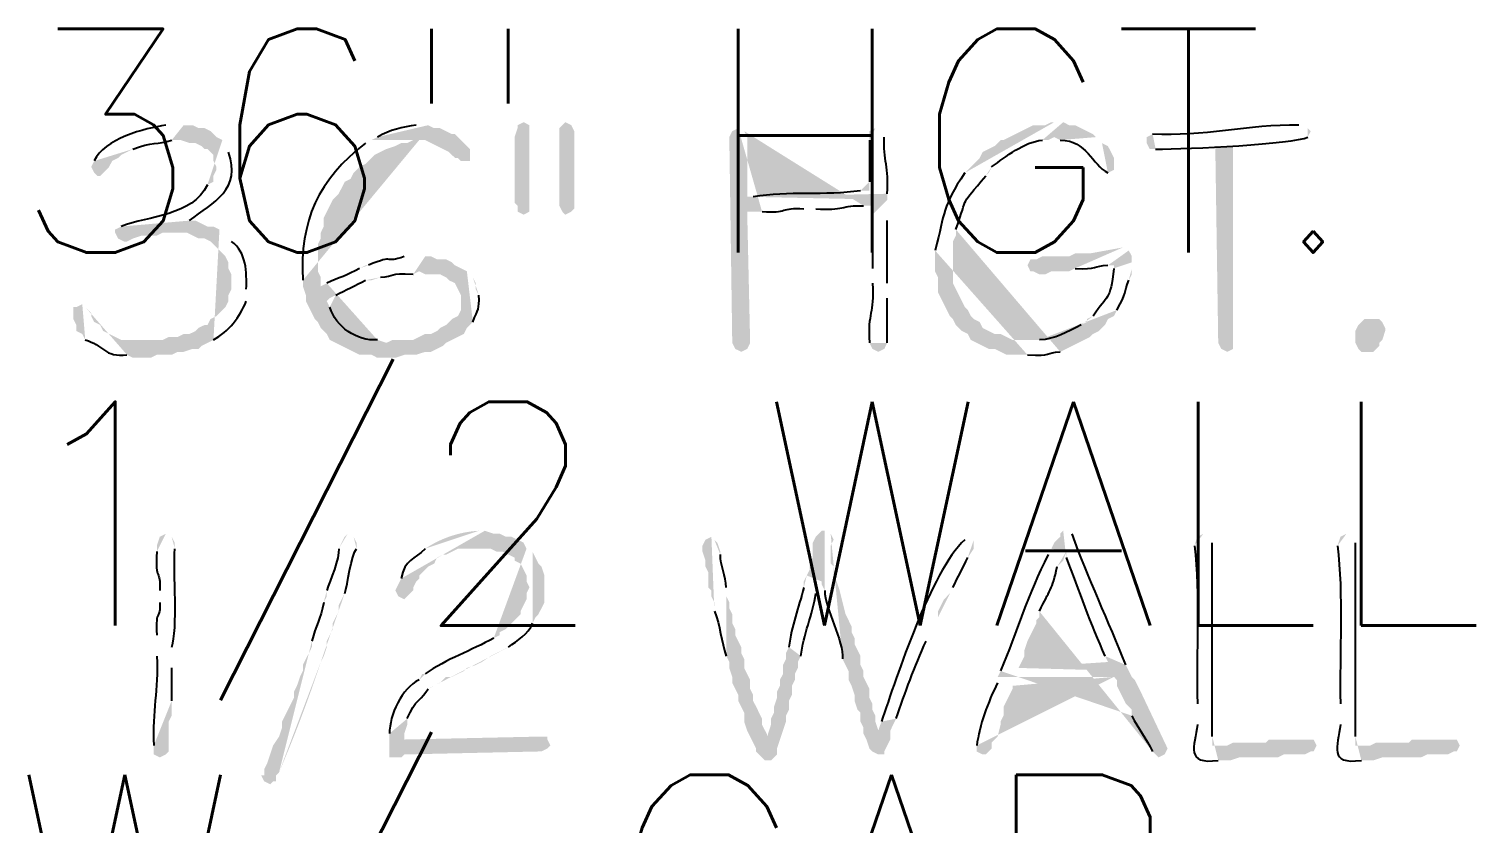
# Model space of a CAD drawing. Header units: inches. Extents: x -167 to 6071, y -6287 to -2731.
# Drawn here: x -10.17 to 15.71, y -5776.15 to -5761.95 of the extents above; entities that cross this region are included whole.
import ezdxf

# ---------------------------------------------------------------- set-up
doc = ezdxf.new("R2010")
doc.units = ezdxf.units.IN
doc.header["$LTSCALE"] = 96
doc.header["$MEASUREMENT"] = 0
doc.layers.add('Door label', color=5, linetype='Continuous', lineweight=5)
doc.layers.add('PDF_Geometry', color=7, linetype='Continuous', true_color=0x4a4a4a)
doc.layers.add('PDF_Solid Fills', color=7, linetype='Continuous')
doc.styles.get("Standard").update_dxf_attribs({"font": 'arial.ttf'})

msp = doc.modelspace()

# ---------------------------------------------------------------- hatches: boundary and pattern name
at = {"layer": 'PDF_Solid Fills', "transparency": 33554559}
h = msp.add_hatch(color=256, dxfattribs=at)
h.paths.add_polyline_path([(-7.563, -5763.669), (-7.723, -5763.669)], flags=0)
h.paths.add_polyline_path([(-9.003, -5764.309), (-9.057, -5764.415), (-9.003, -5764.522), (-8.95, -5764.575), (-8.897, -5764.575), (-8.79, -5764.469), (-8.737, -5764.415), (-8.683, -5764.309), (-8.577, -5764.255), (-8.523, -5764.202), (-8.31, -5764.095)], flags=0)
h.paths.add_polyline_path([(-7.617, -5763.935), (-6.71, -5763.935), (-6.817, -5763.882), (-6.923, -5763.775), (-7.03, -5763.722), (-7.137, -5763.722), (-7.243, -5763.669), (-7.403, -5763.669)], flags=0)
h = msp.add_hatch(color=256, dxfattribs=at)
h.paths.add_polyline_path([(-3.19, -5763.669), (-3.243, -5763.669)], flags=0)
h.paths.add_polyline_path([(-3.937, -5763.882), (-4.043, -5763.935), (-3.083, -5763.935), (-2.657, -5764.149), (-2.55, -5764.255), (-2.497, -5764.255), (-2.443, -5764.309), (-2.283, -5764.309), (-2.283, -5764.095), (-2.55, -5763.829), (-2.603, -5763.829), (-2.817, -5763.722), (-2.923, -5763.722), (-3.03, -5763.669)], flags=0)
for points in [[(-1.323, -5763.615), (-1.43, -5763.669), (-1.43, -5763.722), (-1.483, -5763.882), (-1.483, -5765.055), (-1.43, -5765.109), (-1.43, -5765.215), (-1.323, -5765.269), (-1.217, -5765.215), (-1.217, -5763.669)], [(-0.577, -5763.615), (-0.683, -5763.722), (-0.683, -5765.109), (-0.63, -5765.215), (-0.577, -5765.269), (-0.47, -5765.215), (-0.417, -5765.162), (-0.417, -5763.775), (-0.47, -5763.669)], [(11.37, -5764.042), (11.05, -5764.042), (11.103, -5767.562), (11.157, -5767.669), (11.263, -5767.722), (11.37, -5767.669), (11.37, -5767.562)], [(13.77, -5767.722), (13.663, -5767.722), (13.61, -5767.669), (13.557, -5767.562), (13.557, -5767.349), (13.61, -5767.242), (13.717, -5767.135), (13.983, -5767.135), (14.037, -5767.189), (14.09, -5767.295), (14.09, -5767.349), (14.037, -5767.509), (13.983, -5767.562), (13.983, -5767.615), (13.877, -5767.722)], [(-1.003, -5774.602), (-3.457, -5774.655), (-3.723, -5774.655), (-3.723, -5774.975), (-3.51, -5774.975), (-3.457, -5774.922), (-1.057, -5774.869), (-1.003, -5774.869), (-0.897, -5774.815), (-0.843, -5774.762), (-0.897, -5774.655), (-0.897, -5774.602)], [(12.65, -5774.655), (12.01, -5774.655), (11.957, -5774.709), (11.37, -5774.709), (11.263, -5774.762), (10.997, -5774.762), (12.863, -5774.762), (12.81, -5774.655), (12.757, -5774.655)], [(15.21, -5774.655), (14.57, -5774.655), (14.517, -5774.709), (13.93, -5774.709), (13.823, -5774.762), (13.557, -5774.762), (15.423, -5774.762), (15.37, -5774.655), (15.317, -5774.655)]]:
    msp.add_hatch(color=256, dxfattribs=at).paths.add_polyline_path(points)
h = msp.add_hatch(color=256, dxfattribs=at)
h.paths.add_polyline_path([(8.17, -5763.615), (8.117, -5763.615), (8.01, -5763.669), (7.797, -5763.669), (7.263, -5763.935), (7.21, -5763.935), (7.103, -5764.042), (6.89, -5764.149), (6.837, -5764.255), (6.73, -5764.362), (6.57, -5764.522)], flags=0)
h.paths.add_polyline_path([(6.037, -5765.909), (6.037, -5766.282), (6.09, -5766.389), (6.09, -5766.655), (6.303, -5767.082), (6.357, -5767.135), (6.41, -5767.242), (6.517, -5767.349), (6.623, -5767.402), (6.677, -5767.509), (6.997, -5767.669), (7.103, -5767.669), (7.317, -5767.775), (7.69, -5767.775)], flags=0)
h.paths.add_polyline_path([(8.277, -5767.722), (8.703, -5767.509), (7.423, -5767.509), (7.21, -5767.402), (7.103, -5767.402), (6.997, -5767.349), (6.89, -5767.295), (6.837, -5767.189), (6.73, -5767.135), (6.677, -5767.082), (6.623, -5766.975), (6.57, -5766.922), (6.357, -5766.495), (6.357, -5765.749), (6.41, -5765.642), (6.41, -5765.535)], flags=0)
h.paths.add_polyline_path([(6.943, -5764.575), (6.997, -5764.522), (7.05, -5764.415)], flags=0)
h.paths.add_polyline_path([(7.957, -5763.935), (8.063, -5763.935), (8.17, -5763.882), (8.917, -5763.882), (8.863, -5763.829), (8.543, -5763.669), (8.437, -5763.669), (8.33, -5763.615)], flags=0)
h = msp.add_hatch(color=256, dxfattribs=at)
h.paths.add_polyline_path([(12.597, -5763.669), (12.543, -5763.669)], flags=0)
h.paths.add_polyline_path([(9.93, -5763.829), (9.823, -5763.882), (9.823, -5763.989), (9.877, -5764.095), (9.983, -5764.095)], flags=0)
h.paths.add_polyline_path([(12.703, -5763.882), (12.757, -5763.775), (12.703, -5763.722)], flags=0)
h = msp.add_hatch(color=256, dxfattribs=at)
h.paths.add_polyline_path([(-6.71, -5763.935), (-7.51, -5763.935), (-7.457, -5763.935), (-7.297, -5763.989), (-7.19, -5763.989), (-7.083, -5764.042), (-7.03, -5764.095), (-6.977, -5764.095), (-6.87, -5764.202), (-6.87, -5764.309), (-6.817, -5764.415), (-6.817, -5764.469), (-6.87, -5764.575), (-6.87, -5764.682), (-6.977, -5764.735)], flags=0)
h.paths.add_polyline_path([(-8.523, -5765.482), (-8.63, -5765.535), (-8.63, -5765.589), (-8.577, -5765.695), (-8.47, -5765.749), (-8.417, -5765.749), (-8.31, -5765.695), (-8.15, -5765.642), (-7.883, -5765.642), (-7.777, -5765.589), (-7.563, -5765.589), (-6.763, -5765.535), (-6.87, -5765.482), (-6.977, -5765.482), (-7.19, -5765.375), (-7.35, -5765.375), (-7.297, -5765.375)], flags=0)
h.paths.add_polyline_path([(-6.603, -5764.149), (-6.657, -5764.042)], flags=0)
h = msp.add_hatch(color=256, dxfattribs=at)
h.paths.add_polyline_path([(-4.043, -5763.935), (-4.15, -5763.989)], flags=0)
h.paths.add_polyline_path([(-5.27, -5766.442), (-5.27, -5766.549), (-4.95, -5766.549), (-4.95, -5766.389), (-5.003, -5766.282), (-5.003, -5765.802), (-4.95, -5765.695), (-4.95, -5765.589), (-4.897, -5765.482), (-4.897, -5765.322), (-4.737, -5765.002), (-4.63, -5764.895), (-4.523, -5764.682), (-4.417, -5764.629), (-4.363, -5764.522), (-4.257, -5764.415), (-4.15, -5764.362), (-3.99, -5764.202), (-3.777, -5764.095), (-3.617, -5764.042), (-3.51, -5763.989), (-3.403, -5763.989), (-3.297, -5763.935), (-3.19, -5763.935)], flags=0)
h = msp.add_hatch(color=256, dxfattribs=at)
h.paths.add_polyline_path([(2.517, -5763.722), (2.41, -5763.775), (2.357, -5763.882), (2.41, -5767.562), (2.463, -5767.669), (2.57, -5767.722), (2.677, -5767.669), (2.73, -5767.562), (2.677, -5765.215), (2.943, -5765.215)], flags=0)
h.paths.add_polyline_path([(3.69, -5765.162), (3.903, -5765.162)], flags=0)
h.paths.add_polyline_path([(4.757, -5765.109), (4.917, -5765.109), (5.183, -5765.002), (2.677, -5764.949), (2.677, -5763.882), (2.623, -5763.775)], flags=0)
h = msp.add_hatch(color=256, dxfattribs=at)
h.paths.add_polyline_path([(4.97, -5763.722), (4.863, -5763.775), (4.863, -5763.935)], flags=0)
h.paths.add_polyline_path([(4.863, -5764.682), (4.863, -5764.842), (4.703, -5764.842)], flags=0)
h.paths.add_polyline_path([(2.783, -5764.949), (2.677, -5764.949), (5.183, -5765.002), (5.183, -5764.895)], flags=0)
h.paths.add_polyline_path([(5.13, -5763.882), (5.077, -5763.775)], flags=0)
h = msp.add_hatch(color=256, dxfattribs=at)
h.paths.add_polyline_path([(8.917, -5763.882), (8.17, -5763.882), (8.277, -5763.935)], flags=0)
h.paths.add_polyline_path([(9.13, -5764.522), (9.237, -5764.469), (9.237, -5764.255), (9.13, -5764.042), (9.023, -5763.989)], flags=0)
h = msp.add_hatch(color=256, dxfattribs=at)
h.paths.add_polyline_path([(5.183, -5765.002), (4.917, -5765.109), (4.917, -5765.269)], flags=0)
h.paths.add_polyline_path([(4.917, -5766.229), (4.917, -5766.495)], flags=0)
h.paths.add_polyline_path([(4.863, -5767.562), (4.917, -5767.669), (5.023, -5767.722), (5.13, -5767.669), (5.183, -5767.562)], flags=0)
h.paths.add_polyline_path([(5.183, -5766.762), (5.183, -5766.495)], flags=0)
h.paths.add_polyline_path([(5.183, -5765.375), (5.183, -5765.109)], flags=0)
h = msp.add_hatch(color=256, dxfattribs=at)
h.paths.add_polyline_path([(-6.763, -5765.535), (-7.563, -5765.589), (-7.35, -5765.589), (-7.137, -5765.695), (-7.03, -5765.695), (-6.923, -5765.749), (-6.817, -5765.855), (-6.763, -5765.909), (-6.657, -5766.015), (-6.603, -5766.122), (-6.603, -5766.229), (-6.55, -5766.335), (-6.55, -5766.602), (-6.603, -5766.709), (-6.603, -5766.815), (-6.657, -5766.922), (-6.817, -5767.082), (-6.923, -5767.135), (-6.977, -5767.242), (-7.03, -5767.242), (-7.137, -5767.295), (-7.19, -5767.349), (-7.297, -5767.402), (-7.403, -5767.402), (-7.51, -5767.455), (-7.67, -5767.455), (-7.777, -5767.509), (-8.15, -5767.509), (-6.977, -5767.562), (-6.87, -5767.509)], flags=0)
h.paths.add_polyline_path([(-6.283, -5766.815), (-6.283, -5766.602)], flags=0)
h.paths.add_polyline_path([(-6.55, -5765.749), (-6.657, -5765.642)], flags=0)
h = msp.add_hatch(color=256, dxfattribs=at)
h.paths.add_polyline_path([(-3.243, -5766.015), (-3.457, -5766.015)], flags=0)
h.paths.add_polyline_path([(-4.097, -5766.175), (-4.15, -5766.175), (-4.257, -5766.229)], flags=0)
h.paths.add_polyline_path([(-4.843, -5766.495), (-4.95, -5766.549), (-5.27, -5766.549), (-5.217, -5766.709), (-5.217, -5766.815), (-5.163, -5766.922), (-5.11, -5767.029), (-5.057, -5767.135), (-5.003, -5767.189), (-4.95, -5767.295), (-4.897, -5767.349), (-4.843, -5767.402), (-4.79, -5767.509), (-4.683, -5767.562), (-3.777, -5767.562), (-3.937, -5767.509)], flags=0)
h.paths.add_polyline_path([(-4.79, -5766.922), (-4.843, -5766.815), (-4.79, -5766.762), (-4.683, -5766.709)], flags=0)
h.paths.add_polyline_path([(-4.15, -5766.442), (-4.043, -5766.442), (-3.883, -5766.389)], flags=0)
h.paths.add_polyline_path([(-3.297, -5766.335), (-3.19, -5766.282), (-2.337, -5766.282), (-2.55, -5766.175), (-2.603, -5766.122), (-2.71, -5766.069), (-2.87, -5766.069), (-2.977, -5766.015), (-3.083, -5766.015)], flags=0)
h = msp.add_hatch(color=256, dxfattribs=at)
h.paths.add_polyline_path([(9.397, -5765.855), (8.81, -5765.962), (8.543, -5765.962), (8.437, -5766.015), (7.957, -5766.015), (7.85, -5766.069), (7.743, -5766.069), (7.69, -5766.175), (7.743, -5766.282), (7.797, -5766.282), (7.903, -5766.335), (8.01, -5766.335), (8.117, -5766.282), (8.437, -5766.282), (8.543, -5766.229)], flags=0)
h.paths.add_polyline_path([(9.13, -5766.175), (9.237, -5766.175), (9.557, -5766.122), (9.557, -5766.015), (9.503, -5765.909)], flags=0)
h = msp.add_hatch(color=256, dxfattribs=at)
h.paths.add_polyline_path([(-2.337, -5766.282), (-3.19, -5766.282), (-3.083, -5766.335), (-2.817, -5766.335), (-2.71, -5766.389), (-2.657, -5766.442), (-2.55, -5766.495), (-2.443, -5766.709), (-2.443, -5766.975), (-2.497, -5767.082), (-2.603, -5767.135), (-2.71, -5767.242), (-2.817, -5767.295), (-2.87, -5767.349), (-2.977, -5767.402), (-3.083, -5767.402), (-3.297, -5767.509), (-3.67, -5767.509), (-3.777, -5767.562), (-4.683, -5767.562), (-4.257, -5767.775), (-4.043, -5767.775), (-3.937, -5767.829), (-3.617, -5767.829), (-3.457, -5767.775), (-3.243, -5767.775), (-3.083, -5767.722), (-2.977, -5767.722), (-2.763, -5767.615), (-2.71, -5767.562), (-2.39, -5767.402), (-2.337, -5767.295), (-2.23, -5767.189)], flags=0)
h.paths.add_polyline_path([(-2.123, -5766.709), (-2.177, -5766.602), (-2.177, -5766.495), (-2.23, -5766.389)], flags=0)
h = msp.add_hatch(color=256, dxfattribs=at)
h.paths.add_polyline_path([(9.557, -5766.122), (9.237, -5766.175), (9.237, -5766.229)], flags=0)
h.paths.add_polyline_path([(8.863, -5767.082), (8.757, -5767.135), (8.757, -5767.189), (8.65, -5767.242)], flags=0)
h.paths.add_polyline_path([(7.903, -5767.509), (7.743, -5767.509), (8.703, -5767.509), (8.81, -5767.455), (8.863, -5767.402), (8.97, -5767.349), (9.077, -5767.242), (9.13, -5767.135), (9.237, -5767.082), (9.29, -5766.975)], flags=0)
h.paths.add_polyline_path([(9.503, -5766.442), (9.557, -5766.335), (9.557, -5766.229)], flags=0)
h = msp.add_hatch(color=256, dxfattribs=at)
h.paths.add_polyline_path([(-9.217, -5766.869), (-9.323, -5766.922), (-9.377, -5766.922), (-9.377, -5767.135), (-9.323, -5767.242), (-9.323, -5767.349), (-9.217, -5767.402), (-9.163, -5767.509)], flags=0)
h.paths.add_polyline_path([(-8.417, -5767.775), (-8.31, -5767.829), (-7.99, -5767.829), (-7.883, -5767.775), (-7.617, -5767.775), (-7.51, -5767.722), (-7.403, -5767.722), (-7.243, -5767.669), (-7.137, -5767.669), (-7.083, -5767.615), (-6.977, -5767.562), (-8.15, -5767.509), (-8.523, -5767.509), (-8.843, -5767.349), (-8.897, -5767.242), (-9.003, -5767.189), (-9.057, -5767.082), (-9.057, -5767.029), (-9.163, -5766.922)], flags=0)
h = msp.add_hatch(color=256, dxfattribs=at)
h.paths.add_polyline_path([(-2.123, -5770.922, 0.133918), (-3.083, -5771.242)], flags=0)
h.paths.add_polyline_path([(-3.51, -5771.775), (-3.617, -5771.989), (-3.563, -5772.095), (-3.457, -5772.149), (-3.297, -5771.989), (-3.297, -5771.935), (-3.243, -5771.829), (-3.19, -5771.775), (-3.19, -5771.722), (-3.03, -5771.562), (-2.923, -5771.509), (-2.87, -5771.402), (-2.763, -5771.349), (-2.71, -5771.349), (-2.603, -5771.295), (-2.497, -5771.242), (-1.27, -5771.242), (-1.323, -5771.135), (-1.43, -5771.082), (-1.537, -5771.029), (-1.643, -5771.029), (-1.75, -5770.975), (-1.857, -5770.975), (-2.017, -5770.922)], flags=0)
h = msp.add_hatch(color=256, dxfattribs=at)
h.paths.add_polyline_path([(4.063, -5770.922), (4.01, -5770.922), (3.903, -5771.029), (3.85, -5771.135), (3.85, -5771.402), (3.797, -5771.509), (3.797, -5771.615), (3.743, -5771.722), (4.01, -5771.829), (4.01, -5771.882), (4.063, -5771.989)], flags=0)
h.paths.add_polyline_path([(4.383, -5773.215), (4.49, -5773.429), (4.49, -5773.589), (4.543, -5773.695), (4.597, -5773.855), (4.597, -5773.962), (4.65, -5774.122), (4.703, -5774.175), (4.703, -5774.335), (4.757, -5774.442), (4.757, -5774.549), (4.81, -5774.655), (4.863, -5774.815), (4.917, -5774.869), (5.023, -5774.922), (5.13, -5774.922), (5.13, -5774.869), (5.237, -5774.655), (5.237, -5774.495), (5.023, -5774.495), (4.97, -5774.335), (4.97, -5774.229), (4.917, -5774.122), (4.917, -5774.015), (4.863, -5773.909), (4.863, -5773.749), (4.757, -5773.535), (4.757, -5773.429), (4.703, -5773.322), (4.703, -5773.162), (4.597, -5772.949), (4.597, -5772.842), (4.543, -5772.735), (4.543, -5772.629), (4.437, -5772.415), (4.33, -5771.989), (4.277, -5771.829), (4.223, -5771.722), (4.223, -5771.562), (4.17, -5771.509), (4.17, -5771.189), (4.223, -5771.082), (4.17, -5770.975)], flags=0)
h = msp.add_hatch(color=256, dxfattribs=at)
h.paths.add_polyline_path([(8.33, -5770.922), (8.277, -5770.975), (8.277, -5771.029), (8.223, -5771.082), (8.17, -5771.135), (8.117, -5771.242), (8.383, -5771.295), (8.383, -5771.402)], flags=0)
h.paths.add_polyline_path([(9.077, -5773.162), (9.13, -5773.269), (7.53, -5773.375), (9.503, -5773.429), (9.45, -5773.322)], flags=0)
h.paths.add_polyline_path([(8.49, -5770.975), (8.437, -5770.922)], flags=0)
h = msp.add_hatch(color=256, dxfattribs=at)
h.paths.add_polyline_path([(-7.723, -5770.975), (-7.83, -5771.029), (-7.883, -5771.189), (-7.883, -5771.295)], flags=0)
h.paths.add_polyline_path([(-7.83, -5771.989), (-7.83, -5772.202)], flags=0)
h.paths.add_polyline_path([(-7.883, -5772.789), (-7.883, -5773.162)], flags=0)
h.paths.add_polyline_path([(-7.937, -5774.762), (-7.937, -5774.922), (-7.83, -5774.975), (-7.723, -5774.922), (-7.67, -5774.869), (-7.67, -5774.335), (-7.617, -5774.229), (-7.617, -5773.962)], flags=0)
h.paths.add_polyline_path([(-7.617, -5773.375), (-7.617, -5773.002)], flags=0)
h.paths.add_polyline_path([(-7.563, -5771.242), (-7.563, -5771.135), (-7.617, -5771.029)], flags=0)
h = msp.add_hatch(color=256, dxfattribs=at)
h.paths.add_polyline_path([(-4.47, -5770.975), (-4.523, -5771.029), (-4.577, -5771.135), (-4.63, -5771.242)], flags=0)
h.paths.add_polyline_path([(-4.843, -5771.989), (-4.843, -5772.095), (-4.897, -5772.202)], flags=0)
h.paths.add_polyline_path([(-5.11, -5772.895), (-5.11, -5773.002), (-5.163, -5773.109), (-5.217, -5773.215), (-5.27, -5773.322), (-5.27, -5773.429), (-5.323, -5773.535), (-5.377, -5773.695), (-5.43, -5773.802), (-5.43, -5773.909), (-5.643, -5774.335), (-5.643, -5774.442), (-5.697, -5774.602), (-5.803, -5774.762), (-5.91, -5775.082), (-5.963, -5775.189), (-5.963, -5775.295), (-6.017, -5775.295), (-5.963, -5775.402), (-5.857, -5775.455), (-5.803, -5775.402), (-5.75, -5775.402), (-5.75, -5775.295), (-5.697, -5775.242)], flags=0)
h.paths.add_polyline_path([(-5.697, -5775.242, 0.021366), (-4.95, -5773.269)], flags=0)
h.paths.add_polyline_path([(-4.95, -5773.269), (-4.897, -5773.162), (-4.843, -5773.002), (-4.843, -5772.895), (-4.737, -5772.682), (-4.737, -5772.575), (-4.683, -5772.469), (-4.63, -5772.362), (-4.63, -5772.255), (-4.523, -5772.042)], flags=0)
h.paths.add_polyline_path([(-4.31, -5771.242), (-4.31, -5771.135), (-4.363, -5771.029)], flags=0)
h = msp.add_hatch(color=256, dxfattribs=at)
h.paths.add_polyline_path([(2.037, -5771.029), (1.93, -5771.082), (1.877, -5771.189), (1.877, -5771.295), (1.93, -5771.455), (1.93, -5771.562), (1.983, -5771.669), (1.983, -5771.935), (2.037, -5771.989), (2.037, -5772.095), (2.09, -5772.202), (2.09, -5772.362)], flags=0)
h.paths.add_polyline_path([(2.303, -5773.162), (2.357, -5773.269), (2.357, -5773.375), (2.41, -5773.535), (2.41, -5773.642), (2.517, -5773.855), (2.517, -5773.962), (2.57, -5774.069), (2.623, -5774.175), (2.623, -5774.335), (2.677, -5774.495), (2.73, -5774.602), (2.783, -5774.709), (2.837, -5774.815), (2.837, -5774.869), (2.997, -5775.029), (3.103, -5775.029), (3.21, -5774.922), (3.21, -5774.815), (3.263, -5774.655), (3.05, -5774.655), (3.05, -5774.602), (2.943, -5774.389), (2.943, -5774.282), (2.837, -5774.069), (2.783, -5773.962), (2.783, -5773.855), (2.73, -5773.749), (2.73, -5773.589), (2.623, -5773.375), (2.623, -5773.215), (2.57, -5773.109), (2.57, -5773.002), (2.463, -5772.789), (2.463, -5772.682), (2.41, -5772.575), (2.41, -5772.415), (2.357, -5772.309), (2.357, -5772.202), (2.303, -5772.095), (2.303, -5771.935)], flags=0)
h.paths.add_polyline_path([(2.197, -5771.349), (2.197, -5771.295), (2.143, -5771.135), (2.09, -5771.082)], flags=0)
h = msp.add_hatch(color=256, dxfattribs=at)
h.paths.add_polyline_path([(6.623, -5771.082), (6.57, -5771.082)], flags=0)
h.paths.add_polyline_path([(5.077, -5774.335), (5.023, -5774.495), (5.237, -5774.495), (5.343, -5774.282)], flags=0)
h.paths.add_polyline_path([(5.877, -5772.895), (6.09, -5772.469), (6.09, -5772.362), (6.197, -5772.149), (6.303, -5772.042), (6.357, -5771.935)], flags=0)
h.paths.add_polyline_path([(6.623, -5771.402), (6.73, -5771.242), (6.73, -5771.082)], flags=0)
h = msp.add_hatch(color=256, dxfattribs=at)
h.paths.add_polyline_path([(10.837, -5770.975), (10.73, -5771.029), (10.677, -5771.189)], flags=0)
h.paths.add_polyline_path([(10.73, -5774.015), (10.73, -5774.389)], flags=0)
h.paths.add_polyline_path([(11.103, -5775.029), (11.317, -5775.029), (11.477, -5774.975), (12.17, -5774.975), (12.277, -5774.922), (12.65, -5774.922), (12.757, -5774.869), (12.81, -5774.869), (12.863, -5774.762), (10.997, -5774.762), (10.997, -5774.602)], flags=0)
h.paths.add_polyline_path([(10.997, -5771.135), (10.943, -5771.029)], flags=0)
h = msp.add_hatch(color=256, dxfattribs=at)
h.paths.add_polyline_path([(13.397, -5770.975), (13.29, -5771.029), (13.237, -5771.189)], flags=0)
h.paths.add_polyline_path([(13.29, -5774.015), (13.29, -5774.389)], flags=0)
h.paths.add_polyline_path([(13.663, -5775.029), (13.877, -5775.029), (14.037, -5774.975), (14.73, -5774.975), (14.837, -5774.922), (15.21, -5774.922), (15.317, -5774.869), (15.37, -5774.869), (15.423, -5774.762), (13.557, -5774.762), (13.557, -5774.602)], flags=0)
h.paths.add_polyline_path([(13.557, -5771.135), (13.503, -5771.029)], flags=0)
h = msp.add_hatch(color=256, dxfattribs=at)
h.paths.add_polyline_path([(-1.27, -5771.242), (-2.123, -5771.242), (-1.91, -5771.242), (-1.803, -5771.295), (-1.697, -5771.295), (-1.59, -5771.349), (-1.483, -5771.402), (-1.483, -5771.455), (-1.377, -5771.509), (-1.27, -5771.722), (-1.27, -5771.829), (-1.217, -5771.935), (-1.27, -5772.042), (-1.27, -5772.149), (-1.377, -5772.362), (-1.377, -5772.415), (-1.483, -5772.522), (-1.537, -5772.575), (-1.643, -5772.682), (-1.75, -5772.735), (-1.75, -5772.789), (-1.857, -5772.842)], flags=0)
h.paths.add_polyline_path([(-3.083, -5773.482), (-3.137, -5773.482), (-3.19, -5773.589)], flags=0)
h.paths.add_polyline_path([(-3.723, -5774.549), (-3.723, -5774.655), (-3.457, -5774.655), (-3.457, -5774.549), (-3.403, -5774.389), (-3.403, -5774.282)], flags=0)
h.paths.add_polyline_path([(-3.03, -5773.749), (-2.817, -5773.642), (-2.71, -5773.535), (-2.603, -5773.535), (-2.39, -5773.429), (-2.337, -5773.375), (-2.177, -5773.322), (-2.07, -5773.269), (-1.91, -5773.162), (-1.59, -5773.002)], flags=0)
h.paths.add_polyline_path([(-1.163, -5772.575), (-1.11, -5772.469), (-1.057, -5772.415), (-0.95, -5772.202), (-0.95, -5771.722), (-1.003, -5771.562), (-1.057, -5771.509), (-1.11, -5771.402), (-1.163, -5771.295)], flags=0)
h = msp.add_hatch(color=256, dxfattribs=at)
h.paths.add_polyline_path([(8.117, -5771.242), (8.063, -5771.349)], flags=0)
h.paths.add_polyline_path([(7.21, -5773.429), (7.157, -5773.535), (9.237, -5773.535), (9.29, -5773.589), (9.29, -5773.695), (9.343, -5773.802), (9.397, -5773.909), (9.45, -5774.015), (9.557, -5774.122), (9.557, -5774.229)], flags=0)
h.paths.add_polyline_path([(9.93, -5774.869), (10.037, -5774.975), (10.143, -5774.922), (10.197, -5774.815), (9.717, -5773.802), (9.663, -5773.695), (9.61, -5773.589), (9.557, -5773.535), (9.503, -5773.429), (7.53, -5773.375), (7.637, -5773.162), (7.637, -5773.055), (7.69, -5772.895), (7.85, -5772.575), (7.85, -5772.522), (7.903, -5772.469), (7.903, -5772.362)], flags=0)
h.paths.add_polyline_path([(8.223, -5771.562), (8.33, -5771.455), (8.383, -5771.295)], flags=0)
h = msp.add_hatch(color=256, dxfattribs=at)
h.paths.add_polyline_path([(3.743, -5771.722), (3.69, -5771.829), (3.69, -5771.935)], flags=0)
h.paths.add_polyline_path([(3.423, -5773.002), (3.37, -5773.109), (3.37, -5773.215), (3.317, -5773.322), (3.317, -5773.482), (3.263, -5773.589), (3.263, -5773.695), (3.21, -5773.802), (3.21, -5773.909), (3.157, -5774.069), (3.157, -5774.175), (3.103, -5774.282), (3.103, -5774.389), (3.05, -5774.549), (3.05, -5774.655), (3.263, -5774.655), (3.37, -5774.335), (3.37, -5774.229), (3.423, -5774.122), (3.423, -5773.962), (3.477, -5773.855), (3.477, -5773.695), (3.53, -5773.589), (3.53, -5773.482), (3.583, -5773.375), (3.583, -5773.269), (3.637, -5773.162)], flags=0)
h.paths.add_polyline_path([(3.903, -5772.042), (4.01, -5771.829)], flags=0)
h = msp.add_hatch(color=256, dxfattribs=at)
h.paths.add_polyline_path([(7.157, -5773.535), (7.157, -5773.642)], flags=0)
h.paths.add_polyline_path([(6.783, -5774.762), (6.783, -5774.869), (6.89, -5774.922), (6.943, -5774.922), (7.05, -5774.815), (7.05, -5774.709), (7.157, -5774.602), (7.21, -5774.389), (7.21, -5774.335), (7.263, -5774.229), (7.263, -5774.069), (7.317, -5773.962), (7.423, -5773.749), (7.423, -5773.695), (9.237, -5773.535)], flags=0)

# ---------------------------------------------------------------- linework, layer by layer
at = {"layer": 'PDF_Geometry'}
for points in [[(-7.723, -5763.669), (-8.098, -5763.722), (-8.831, -5763.914), (-9.003, -5764.309)], [(-3.243, -5763.669), (-3.479, -5763.698), (-3.723, -5763.753), (-3.937, -5763.882)], [(12.543, -5763.669), (11.646, -5763.654), (10.816, -5763.881), (9.93, -5763.829)], [(-8.31, -5764.095), (-7.978, -5763.962), (-7.869, -5764.024), (-7.617, -5763.935)], [(4.863, -5763.935), (4.863, -5764.184), (4.863, -5764.433), (4.863, -5764.682)], [(5.183, -5764.895), (5.217, -5764.421), (5.109, -5764.292), (5.13, -5763.882)], [(7.05, -5764.415), (7.318, -5764.224), (7.617, -5763.973), (7.957, -5763.935)], [(8.277, -5763.935), (8.759, -5763.945), (8.838, -5764.372), (9.13, -5764.522)], [(9.983, -5764.095), (10.578, -5764.1), (12.449, -5764.004), (12.703, -5763.882)], [(-7.297, -5765.375), (-6.873, -5765.048), (-6.358, -5764.815), (-6.603, -5764.149)], [(-4.15, -5763.989), (-4.994, -5764.641), (-5.334, -5765.375), (-5.27, -5766.442)], [(-6.977, -5764.735), (-7.252, -5765.299), (-8.026, -5765.285), (-8.523, -5765.482)], [(6.57, -5764.522), (6.156, -5765.146), (6.226, -5765.208), (6.037, -5765.909)], [(6.41, -5765.535), (6.644, -5764.873), (6.474, -5765.143), (6.943, -5764.575)], [(4.703, -5764.842), (4.069, -5764.931), (3.414, -5764.845), (2.783, -5764.949)], [(2.943, -5765.215), (3.401, -5765.247), (3.279, -5765.134), (3.69, -5765.162)], [(3.903, -5765.162), (4.403, -5765.201), (4.365, -5765.098), (4.757, -5765.109)], [(4.917, -5765.269), (4.917, -5765.589), (4.917, -5765.909), (4.917, -5766.229)], [(5.183, -5766.495), (5.183, -5766.122), (5.183, -5765.749), (5.183, -5765.375)], [(-6.283, -5766.602), (-6.277, -5766.296), (-6.274, -5765.944), (-6.55, -5765.749)], [(-3.457, -5766.015), (-3.834, -5766.161), (-3.595, -5765.957), (-4.097, -5766.175)], [(-4.257, -5766.229), (-4.476, -5766.354), (-4.631, -5766.397), (-4.843, -5766.495)], [(8.543, -5766.229), (8.938, -5766.258), (8.87, -5766.176), (9.13, -5766.175)], [(9.237, -5766.229), (9.163, -5766.838), (9.134, -5766.674), (8.863, -5767.082)], [(-4.683, -5766.709), (-4.506, -5766.62), (-4.328, -5766.531), (-4.15, -5766.442)], [(-3.883, -5766.389), (-3.602, -5766.371), (-3.756, -5766.306), (-3.297, -5766.335)], [(4.917, -5766.495), (4.952, -5767.063), (4.828, -5766.994), (4.863, -5767.562)], [(9.29, -5766.975), (9.484, -5766.643), (9.401, -5766.681), (9.503, -5766.442)], [(-6.87, -5767.509), (-6.6, -5767.362), (-6.398, -5767.099), (-6.283, -5766.815)], [(-2.23, -5767.189), (-2.138, -5766.942), (-2.11, -5766.975), (-2.123, -5766.709)], [(5.183, -5767.562), (5.183, -5767.295), (5.183, -5767.029), (5.183, -5766.762)], [(-3.937, -5767.509), (-4.306, -5767.531), (-4.682, -5767.276), (-4.79, -5766.922)], [(8.65, -5767.242), (8.404, -5767.369), (8.183, -5767.495), (7.903, -5767.509)], [(-9.163, -5767.509), (-8.841, -5767.593), (-8.819, -5767.83), (-8.417, -5767.775)], [(7.69, -5767.775), (8.15, -5767.805), (7.996, -5767.74), (8.277, -5767.722)], [(6.57, -5771.082), (5.954, -5771.657), (5.357, -5773.519), (5.077, -5774.335)], [(9.45, -5773.322), (9.142, -5772.535), (8.774, -5771.774), (8.49, -5770.975)], [(10.677, -5771.189), (10.784, -5772.065), (10.706, -5773.102), (10.73, -5774.015)], [(10.997, -5774.602), (10.997, -5773.447), (10.997, -5772.291), (10.997, -5771.135)], [(13.237, -5771.189), (13.344, -5772.065), (13.267, -5773.102), (13.29, -5774.015)], [(13.557, -5774.602), (13.557, -5773.447), (13.557, -5772.291), (13.557, -5771.135)], [(-7.883, -5771.295), (-7.922, -5771.858), (-7.805, -5771.591), (-7.83, -5771.989)], [(-7.617, -5773.002), (-7.501, -5772.685), (-7.594, -5771.655), (-7.563, -5771.242)], [(-4.63, -5771.242), (-4.611, -5771.411), (-4.786, -5771.816), (-4.843, -5771.989)], [(-4.523, -5772.042), (-4.466, -5771.902), (-4.414, -5771.351), (-4.31, -5771.242)], [(-3.083, -5771.242), (-3.274, -5771.44), (-3.455, -5771.431), (-3.51, -5771.775)], [(2.303, -5771.935), (2.297, -5771.73), (2.192, -5771.55), (2.197, -5771.349)], [(6.357, -5771.935), (6.446, -5771.758), (6.534, -5771.58), (6.623, -5771.402)], [(8.063, -5771.349), (7.691, -5772.061), (7.508, -5772.72), (7.21, -5773.429)], [(8.383, -5771.402), (8.601, -5771.977), (8.82, -5772.6), (9.077, -5773.162)], [(7.903, -5772.362), (8.085, -5771.983), (8.134, -5771.982), (8.223, -5771.562)], [(3.69, -5771.935), (3.596, -5772.303), (3.47, -5772.615), (3.423, -5773.002)], [(4.063, -5771.989), (4.074, -5772.322), (4.402, -5772.888), (4.383, -5773.215)], [(-7.83, -5772.202), (-7.809, -5772.54), (-7.915, -5772.273), (-7.883, -5772.789)], [(-4.897, -5772.202), (-4.956, -5772.511), (-5.037, -5772.611), (-5.11, -5772.895)], [(3.637, -5773.162), (3.678, -5772.783), (3.854, -5772.421), (3.903, -5772.042)], [(2.09, -5772.362), (2.204, -5772.617), (2.205, -5772.903), (2.303, -5773.162)], [(-1.59, -5773.002), (-1.438, -5772.879), (-1.236, -5772.775), (-1.163, -5772.575)], [(-1.857, -5772.842), (-2.252, -5773.065), (-2.706, -5773.215), (-3.083, -5773.482)], [(5.343, -5774.282), (5.502, -5773.815), (5.666, -5773.356), (5.877, -5772.895)], [(-7.883, -5773.162), (-7.85, -5773.783), (-7.971, -5774.135), (-7.937, -5774.762)], [(-7.617, -5773.962), (-7.617, -5773.767), (-7.617, -5773.571), (-7.617, -5773.375)], [(-3.19, -5773.589), (-3.508, -5773.736), (-3.72, -5774.219), (-3.723, -5774.549)], [(-3.403, -5774.282), (-3.274, -5773.949), (-3.127, -5773.925), (-3.03, -5773.749)], [(7.157, -5773.642), (6.983, -5773.977), (6.832, -5774.408), (6.783, -5774.762)], [(9.557, -5774.229), (9.673, -5774.455), (9.815, -5774.641), (9.93, -5774.869)], [(10.73, -5774.389), (10.678, -5774.779), (10.508, -5775.108), (11.103, -5775.029)], [(13.29, -5774.389), (13.238, -5774.779), (13.068, -5775.108), (13.663, -5775.029)]]:
    msp.add_open_spline(points, degree=3, dxfattribs=at)

# ---------------------------------------------------------------- texts
at = {"layer": 'Door label', "insert": (-10.514, -5761.948), "char_height": 4, "width": 92.66896, "attachment_point": 1}
msp.add_mtext('{\\Fsimplex|c129;36" HGT.\\P1/2 WALL\\PW/ CAP}', dxfattribs=at)

doc.saveas('drawing.dxf')
